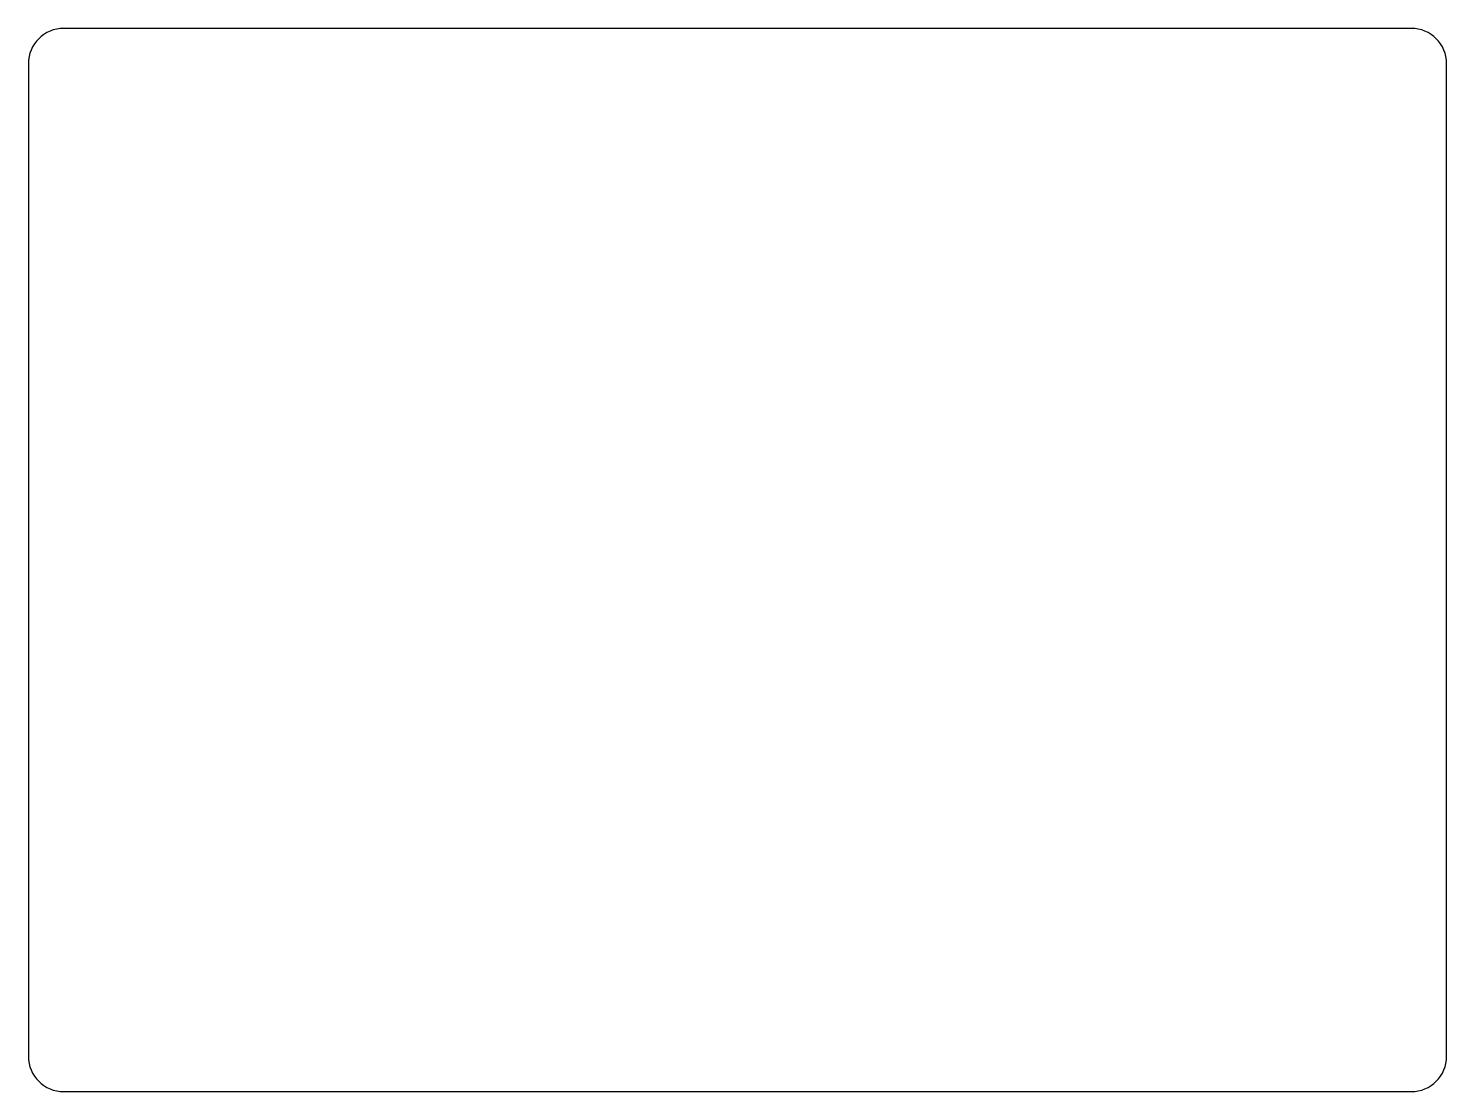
# Model space of a CAD drawing. Header units: millimetres. Extents: x -20 to 20, y -15 to 15.
import ezdxf

# ---------------------------------------------------------------- set-up
doc = ezdxf.new("R2010")
doc.units = ezdxf.units.MM
doc.layers.add('OUTLINE', color=7, linetype='CONTINUOUS')

msp = doc.modelspace()

# ---------------------------------------------------------------- linework, layer by layer
at = {"layer": 'OUTLINE'}
for p, q in [((19, 15), (-19, 15)), ((-20, 14), (-20, -14)), ((20, -14), (20, 14)), ((-19, -15), (19, -15))]:
    msp.add_line(p, q, dxfattribs=at)
for centre, start, end in [((-19, 14), 90, 180), ((19, 14), 0, 90), ((-19, -14), 180, 270), ((19, -14), 270, 0)]:
    msp.add_arc(centre, 1, start, end, dxfattribs=at)

doc.saveas('drawing.dxf')
